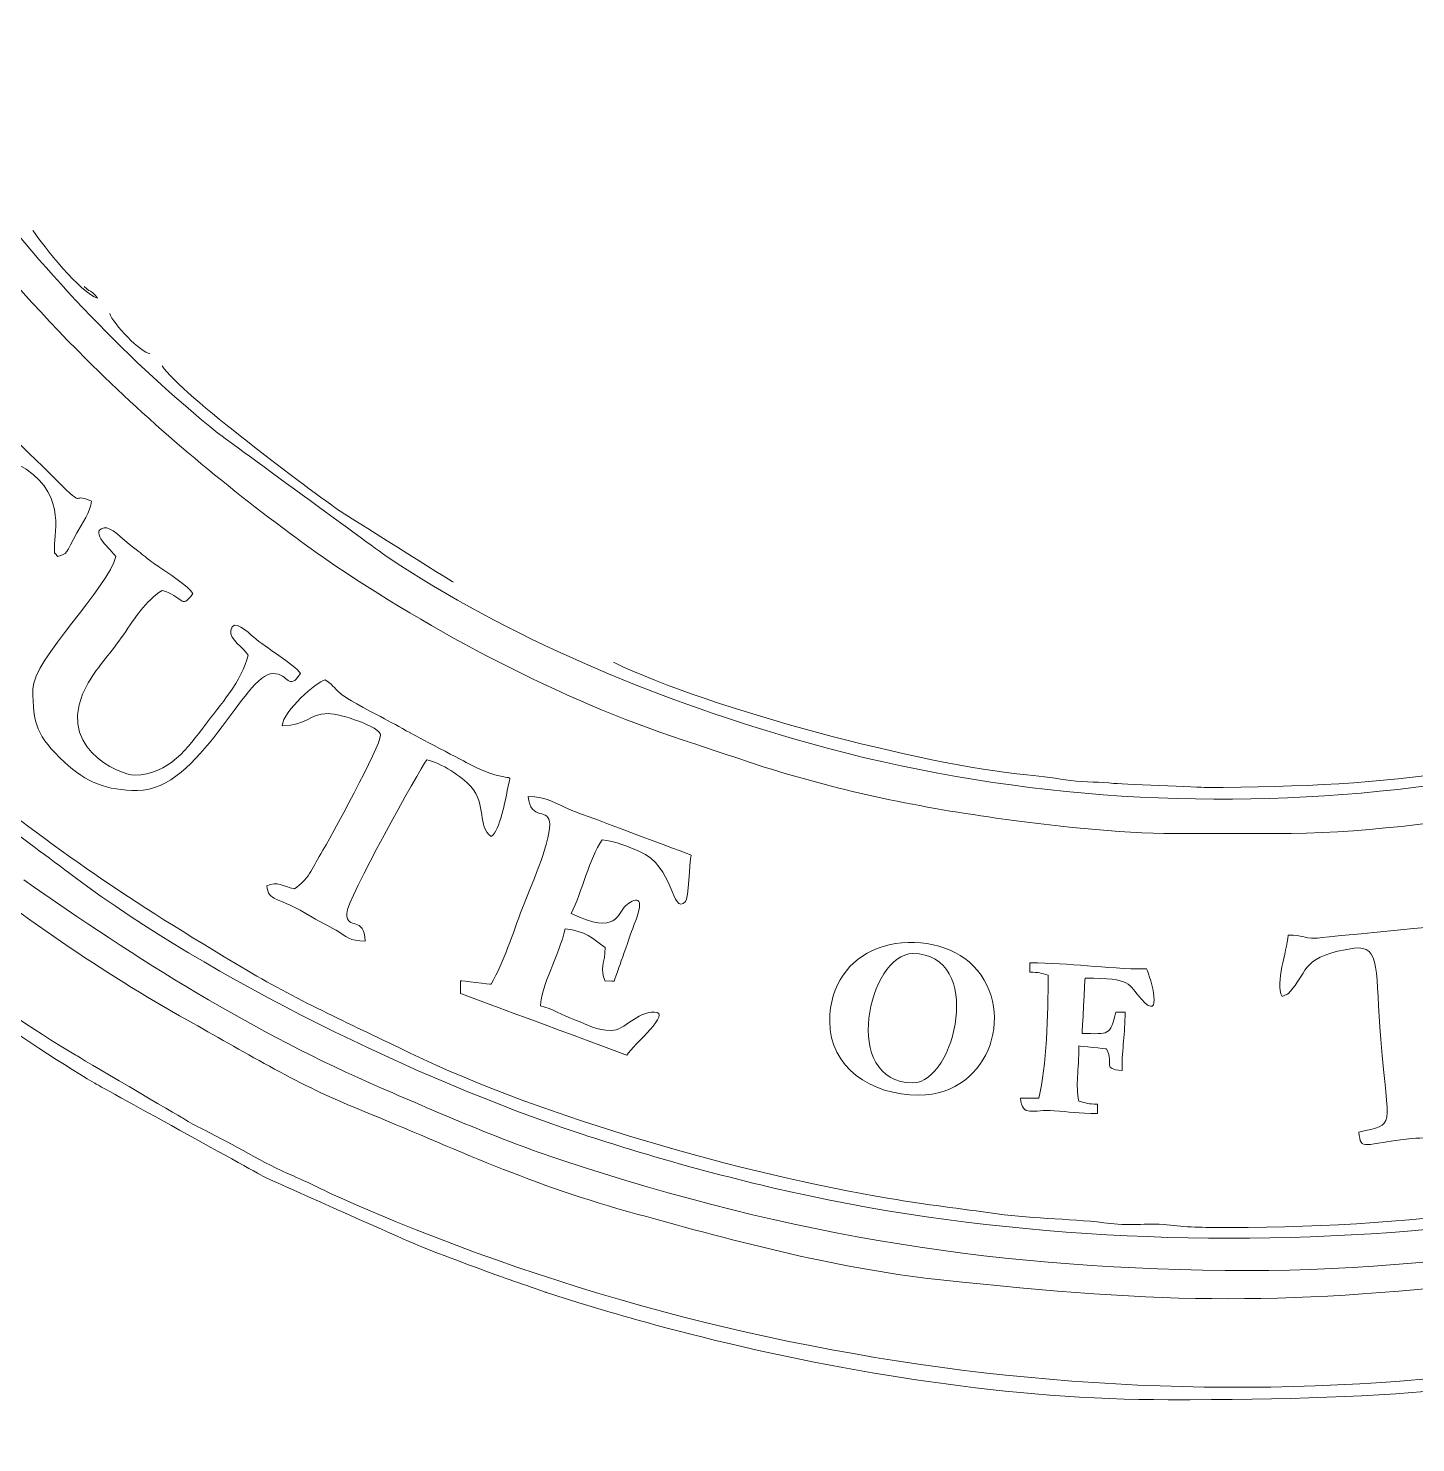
# Model space of a CAD drawing. Header units: inches. Extents: x -12.2 to 15.6, y -12.7 to 11.4.
# Drawn here: x -6.85 to 0.69, y -12.66 to -4.98 of the extents above; entities that cross this region are included whole.
import ezdxf

# ---------------------------------------------------------------- set-up
doc = ezdxf.new("R2010")
doc.units = ezdxf.units.IN
doc.header["$MEASUREMENT"] = 0
doc.layers.add('Layer 1', color=7, linetype='Continuous')

msp = doc.modelspace()

# ---------------------------------------------------------------- linework, layer by layer
at = {"layer": 'Layer 1', "color": 6, "lineweight": 9}
for points, knots in [([(-6.5359, -6.7716), (-6.5359, -6.7716), (-7.0696, -6.2379), (-7.5461, -5.6373), (-7.916, -4.9757)], [0.1627907, 0.1627907, 0.1627907, 0.1627907, 0.16279071, 0.18604651, 0.18604651, 0.18604651, 0.18604651]), ([(-7.1228, -5.8207), (-7.1228, -5.8207), (-6.7546, -6.3128), (-6.292, -6.7926), (-5.8189, -7.1746)], [0.19047619, 0.19047619, 0.19047619, 0.19047619, 0.1904762, 0.21428571, 0.21428571, 0.21428571, 0.21428571]), ([(-6.4732, -6.4415), (-6.4732, -6.4415), (-6.5616, -6.4179), (-6.7688, -6.1565), (-6.8242, -6.0737)], [0.8947368, 0.8947368, 0.8947368, 0.8947368, 0.8947369, 1, 1, 1, 1]), ([(-6.546, -6.3781), (-6.546, -6.3781), (-6.4997, -6.4207), (-6.5084, -6.3934), (-6.4732, -6.4415)], [0.84210526, 0.84210526, 0.84210526, 0.84210526, 0.84210527, 0.89473684, 0.89473684, 0.89473684, 0.89473684]), ([(-6.189, -6.7423), (-6.189, -6.7423), (-6.2332, -6.7423), (-6.3922, -6.578), (-6.4063, -6.525)], [0.2, 0.2, 0.2, 0.2, 0.2, 0.4, 0.4, 0.4, 0.4]), ([(-6.7365, -7.3901), (-6.7365, -7.3901), (-6.9137, -7.2128), (-7.197, -6.9707), (-7.309, -6.7591)], [0.78947368, 0.78947368, 0.78947368, 0.78947368, 0.78947369, 0.84210526, 0.84210526, 0.84210526, 0.84210526]), ([(-5.3891, -7.7478), (-5.3891, -7.7478), (-5.7968, -7.4466), (-6.1778, -7.1296), (-6.5359, -6.7716)], [0.13953488, 0.13953488, 0.13953488, 0.13953488, 0.13953489, 0.1627907, 0.1627907, 0.1627907, 0.1627907]), ([(-5.1458, -7.6047), (-5.1458, -7.6047), (-5.3174, -7.4859), (-6.0173, -6.9657), (-6.1221, -6.8092)], [0.6, 0.6, 0.6, 0.6, 0.60000001, 0.64, 0.64, 0.64, 0.64]), ([(-5.8189, -7.1746), (-5.8189, -7.1746), (-5.8189, -7.1746), (-4.902, -7.8457), (-4.902, -7.8457)], [0.21428571, 0.21428571, 0.21428571, 0.21428571, 0.21428572, 0.23809524, 0.23809524, 0.23809524, 0.23809524]), ([(-6.9078, -7.3441), (-6.9078, -7.3441), (-6.6407, -7.4854), (-6.7072, -7.7051), (-6.7072, -7.7954), (-6.7072, -7.7954), (-6.7072, -7.8593), (-6.7123, -7.8015), (-6.6905, -7.8455)], [0.5263158, 0.5263158, 0.5263158, 0.5263158, 0.5263158, 0.5789474, 0.5789474, 0.5789474, 0.5789474, 0.6315789, 0.6315789, 0.6315789, 0.6315789]), ([(-6.5066, -7.5447), (-6.5066, -7.5447), (-6.6314, -7.4848), (-6.5123, -7.6143), (-6.7365, -7.3901)], [0.73684211, 0.73684211, 0.73684211, 0.73684211, 0.73684212, 0.78947368, 0.78947368, 0.78947368, 0.78947368]), ([(-6.5849, -7.7172), (-6.5849, -7.7172), (-6.5575, -7.6674), (-6.5113, -7.6006), (-6.5066, -7.5447)], [0.68421053, 0.68421053, 0.68421053, 0.68421053, 0.68421054, 0.73684211, 0.73684211, 0.73684211, 0.73684211]), ([(-4.5398, -7.985), (-4.5398, -7.985), (-4.5398, -7.985), (-5.1458, -7.6047), (-5.1458, -7.6047)], [0.56, 0.56, 0.56, 0.56, 0.56000001, 0.6, 0.6, 0.6, 0.6]), ([(-6.2749, -7.7977), (-6.2749, -7.7977), (-6.3454, -7.7452), (-6.4004, -7.6814), (-6.4373, -7.6896)], [0.85, 0.85, 0.85, 0.85, 0.85000001, 0.9, 0.9, 0.9, 0.9]), ([(-6.6905, -7.8455), (-6.6905, -7.8455), (-6.6342, -7.8305), (-6.6465, -7.8293), (-6.5849, -7.7172)], [0.63157895, 0.63157895, 0.63157895, 0.63157895, 0.63157896, 0.68421053, 0.68421053, 0.68421053, 0.68421053]), ([(-6.4373, -7.6896), (-6.4373, -7.6896), (-6.523, -7.7087), (-6.396, -7.811), (-6.3729, -7.8455)], [0.9, 0.9, 0.9, 0.9, 0.9, 1, 1, 1, 1]), ([(-5.2331, -7.8592), (-5.2331, -7.8592), (-5.2871, -7.8222), (-5.3365, -7.7867), (-5.3891, -7.7478)], [0.11627907, 0.11627907, 0.11627907, 0.11627907, 0.11627908, 0.13953488, 0.13953488, 0.13953488, 0.13953488]), ([(-6.1915, -7.8647), (-6.1915, -7.8647), (-6.2241, -7.8392), (-6.2393, -7.8242), (-6.2749, -7.7977)], [0.8, 0.8, 0.8, 0.8, 0.80000001, 0.85, 0.85, 0.85, 0.85]), ([(-6.3729, -7.8455), (-6.4099, -8.0044), (-6.8242, -8.4093), (-6.8242, -8.5643), (-6.8242, -8.5643), (-6.8242, -8.7559), (-6.8043, -8.8206), (-6.6532, -8.9616)], [0, 0, 0, 0, 0.05, 0.05, 0.05, 0.05, 0.1, 0.1, 0.1, 0.1]), ([(-6.1125, -7.9195), (-6.1125, -7.9195), (-6.1448, -7.8962), (-6.1628, -7.8872), (-6.1915, -7.8647)], [0.75, 0.75, 0.75, 0.75, 0.75000001, 0.8, 0.8, 0.8, 0.8]), ([(-3.2908, -8.8422), (-3.2908, -8.8422), (-3.9688, -8.618), (-4.6436, -8.2619), (-5.2331, -7.8592)], [0.09302326, 0.09302326, 0.09302326, 0.09302326, 0.09302327, 0.11627907, 0.11627907, 0.11627907, 0.11627907]), ([(-4.902, -7.8457), (-4.902, -7.8457), (-4.238, -8.2867), (-3.4619, -8.6107), (-2.6972, -8.8337)], [0.23809524, 0.23809524, 0.23809524, 0.23809524, 0.23809525, 0.26190476, 0.26190476, 0.26190476, 0.26190476]), ([(-5.955, -8.0461), (-5.955, -8.0461), (-5.985, -8.0012), (-6.0599, -7.9575), (-6.1125, -7.9195)], [0.7, 0.7, 0.7, 0.7, 0.70000001, 0.75, 0.75, 0.75, 0.75]), ([(-6.3327, -8.2701), (-6.3327, -8.2701), (-6.2643, -8.1708), (-6.2163, -8.0924), (-6.1221, -8.0294)], [0.6, 0.6, 0.6, 0.6, 0.60000001, 0.65, 0.65, 0.65, 0.65]), ([(-6.1221, -8.0294), (-6.1221, -8.0294), (-6.0099, -8.0556), (-6.0205, -8.1405), (-5.955, -8.0461)], [0.65, 0.65, 0.65, 0.65, 0.65000001, 0.7, 0.7, 0.7, 0.7]), ([(-5.6244, -8.2838), (-5.6244, -8.2838), (-5.6551, -8.2577), (-5.7369, -8.1734), (-5.7492, -8.2471)], [0.3, 0.3, 0.3, 0.3, 0.30000001, 0.35, 0.35, 0.35, 0.35]), ([(-6.523, -8.5312), (-6.523, -8.5312), (-6.4696, -8.4405), (-6.3961, -8.3622), (-6.3327, -8.2701)], [0.55, 0.55, 0.55, 0.55, 0.55000001, 0.6, 0.6, 0.6, 0.6]), ([(-5.7492, -8.2471), (-5.7492, -8.2471), (-5.7569, -8.2935), (-5.6785, -8.3439), (-5.6541, -8.3804)], [0.35, 0.35, 0.35, 0.35, 0.35000001, 0.4, 0.4, 0.4, 0.4]), ([(-5.3699, -8.4807), (-5.3699, -8.4807), (-5.4077, -8.4291), (-5.56, -8.3387), (-5.6244, -8.2838)], [0.25, 0.25, 0.25, 0.25, 0.25000001, 0.3, 0.3, 0.3, 0.3]), ([(-2.6972, -8.8337), (-2.6972, -8.8337), (-0.6101, -9.4424), (1.6423, -9.1871), (3.5345, -8.2411)], [0.26190476, 0.26190476, 0.26190476, 0.26190476, 0.26190477, 0.28571429, 0.28571429, 0.28571429, 0.28571429]), ([(-5.6541, -8.3804), (-5.6541, -8.3804), (-5.6865, -8.5198), (-5.811, -8.6565), (-5.8905, -8.7625)], [0.4, 0.4, 0.4, 0.4, 0.40000001, 0.45, 0.45, 0.45, 0.45]), ([(-1.4233, -9.0308), (-1.4233, -9.0308), (-1.9912, -8.9785), (-3.1426, -8.6737), (-3.6704, -8.4195)], [0.32, 0.32, 0.32, 0.32, 0.32000001, 0.36, 0.36, 0.36, 0.36]), ([(-6.2559, -9.1159), (-6.2559, -9.1159), (-5.9159, -9.1159), (-5.6752, -8.4807), (-5.5203, -8.4807)], [0.15, 0.15, 0.15, 0.15, 0.15000001, 0.2, 0.2, 0.2, 0.2]), ([(-5.5203, -8.4807), (-5.5203, -8.4807), (-5.4295, -8.4807), (-5.4391, -8.5802), (-5.3699, -8.4807)], [0.2, 0.2, 0.2, 0.2, 0.20000001, 0.25, 0.25, 0.25, 0.25]), ([(-5.2362, -8.5141), (-5.2362, -8.5141), (-5.283, -8.5266), (-5.4634, -8.6828), (-5.4702, -8.7649)], [0.8947368, 0.8947368, 0.8947368, 0.8947368, 0.8947369, 1, 1, 1, 1]), ([(-4.9355, -8.7149), (-4.9355, -8.7149), (-5.2336, -8.5606), (-5.1279, -8.5935), (-5.2362, -8.5141)], [0.84210526, 0.84210526, 0.84210526, 0.84210526, 0.84210527, 0.89473684, 0.89473684, 0.89473684, 0.89473684]), ([(-5.8905, -8.7625), (-5.8905, -8.7625), (-5.9776, -8.8786), (-6.0842, -9.0323), (-6.2726, -9.0323), (-6.2726, -9.0323), (-6.3526, -9.0323), (-6.7243, -8.8735), (-6.523, -8.5312)], [0.45, 0.45, 0.45, 0.45, 0.45, 0.5, 0.5, 0.5, 0.5, 0.55, 0.55, 0.55, 0.55]), ([(-5.4702, -8.7649), (-5.3354, -8.7649), (-5.3274, -8.698), (-5.2194, -8.698), (-5.2194, -8.698), (-5.1531, -8.698), (-4.9353, -8.7712), (-4.9353, -8.815)], [0, 0, 0, 0, 0.0526316, 0.0526316, 0.0526316, 0.0526316, 0.1052632, 0.1052632, 0.1052632, 0.1052632]), ([(-4.7734, -8.8037), (-4.7734, -8.8037), (-4.8342, -8.7697), (-4.8753, -8.7461), (-4.9355, -8.7149)], [0.78947368, 0.78947368, 0.78947368, 0.78947368, 0.78947369, 0.84210526, 0.84210526, 0.84210526, 0.84210526]), ([(2.179, -8.7244), (2.179, -8.7244), (1.2221, -8.9976), (0.6086, -9.0992), (-0.4552, -9.0992)], [0.16, 0.16, 0.16, 0.16, 0.16000001, 0.2, 0.2, 0.2, 0.2]), ([(-4.9353, -8.815), (-4.9353, -8.815), (-4.9353, -8.8758), (-5.2096, -9.3755), (-5.2599, -9.4599)], [0.10526316, 0.10526316, 0.10526316, 0.10526316, 0.10526317, 0.15789474, 0.15789474, 0.15789474, 0.15789474]), ([(-4.4559, -8.9709), (-4.4559, -8.9709), (-4.4559, -8.9709), (-4.7734, -8.8037), (-4.7734, -8.8037)], [0.73684211, 0.73684211, 0.73684211, 0.73684211, 0.73684212, 0.78947368, 0.78947368, 0.78947368, 0.78947368]), ([(2.6562, -8.8339), (2.6562, -8.8339), (1.8357, -9.1288), (0.8091, -9.3499), (-0.0707, -9.3499)], [0.95348837, 0.95348837, 0.95348837, 0.95348837, 0.95348838, 1, 1, 1, 1]), ([(-7.4712, -8.9103), (-7.4712, -8.9103), (-7.1874, -9.1504), (-6.8927, -9.3655), (-6.5949, -9.5886)], [0.20754717, 0.20754717, 0.20754717, 0.20754717, 0.20754718, 0.22641509, 0.22641509, 0.22641509, 0.22641509]), ([(-2.8896, -8.9759), (-2.8896, -8.9759), (-2.8896, -8.9759), (-3.2908, -8.8422), (-3.2908, -8.8422)], [0.06976744, 0.06976744, 0.06976744, 0.06976744, 0.06976745, 0.09302326, 0.09302326, 0.09302326, 0.09302326]), ([(-5.6612, -10.0925), (-5.6612, -10.0925), (-6.3388, -9.6906), (-6.6548, -9.4696), (-7.266, -8.9893)], [0.52727273, 0.52727273, 0.52727273, 0.52727273, 0.52727274, 0.54545455, 0.54545455, 0.54545455, 0.54545455]), ([(-6.6532, -8.9616), (-6.6532, -8.9616), (-6.5337, -9.0731), (-6.4234, -9.1159), (-6.2559, -9.1159)], [0.1, 0.1, 0.1, 0.1, 0.10000001, 0.15, 0.15, 0.15, 0.15]), ([(-5.1191, -9.7845), (-5.1191, -9.7845), (-5.1191, -9.7078), (-4.7233, -9.0067), (-4.6845, -8.9487)], [0.47368421, 0.47368421, 0.47368421, 0.47368421, 0.47368422, 0.52631579, 0.52631579, 0.52631579, 0.52631579]), ([(-4.6845, -8.9487), (-4.6845, -8.9487), (-4.6043, -8.9674), (-4.4952, -9.0382), (-4.4455, -9.0942)], [0.52631579, 0.52631579, 0.52631579, 0.52631579, 0.5263158, 0.57894737, 0.57894737, 0.57894737, 0.57894737]), ([(-4.2439, -9.101), (-4.2439, -9.101), (-4.2239, -8.9975), (-4.2049, -9.0983), (-4.4559, -8.9709)], [0.68421053, 0.68421053, 0.68421053, 0.68421053, 0.68421054, 0.73684211, 0.73684211, 0.73684211, 0.73684211]), ([(-1.5911, -9.2655), (-1.5911, -9.2655), (-2.0357, -9.2038), (-2.4705, -9.1116), (-2.8896, -8.9759)], [0.04651163, 0.04651163, 0.04651163, 0.04651163, 0.04651164, 0.06976744, 0.06976744, 0.06976744, 0.06976744]), ([(-1.1864, -9.0614), (-1.1864, -9.0614), (-1.2585, -9.0522), (-1.3329, -9.0391), (-1.4233, -9.0308)], [0.28, 0.28, 0.28, 0.28, 0.28000001, 0.32, 0.32, 0.32, 0.32]), ([(-0.9521, -9.0779), (-0.9521, -9.0779), (-1.0168, -9.0691), (-1.1072, -9.0715), (-1.1864, -9.0614)], [0.24, 0.24, 0.24, 0.24, 0.24000001, 0.28, 0.28, 0.28, 0.28]), ([(-4.4455, -9.0942), (-4.4455, -9.0942), (-4.3565, -9.1947), (-4.4116, -9.3094), (-4.3335, -9.3666)], [0.57894737, 0.57894737, 0.57894737, 0.57894737, 0.57894738, 0.63157895, 0.63157895, 0.63157895, 0.63157895]), ([(-4.3335, -9.3666), (-4.3335, -9.3666), (-4.2868, -9.3324), (-4.257, -9.1693), (-4.2439, -9.101)], [0.63157895, 0.63157895, 0.63157895, 0.63157895, 0.63157896, 0.68421053, 0.68421053, 0.68421053, 0.68421053]), ([(-0.4552, -9.0992), (-0.4552, -9.0992), (-0.4552, -9.0992), (-0.9521, -9.0779), (-0.9521, -9.0779)], [0.2, 0.2, 0.2, 0.2, 0.20000001, 0.24, 0.24, 0.24, 0.24]), ([(-3.9037, -9.2211), (-3.9037, -9.2211), (-3.9809, -9.1885), (-4.0314, -9.1493), (-4.1329, -9.1493)], [0.875, 0.875, 0.875, 0.875, 0.87500001, 0.91666667, 0.91666667, 0.91666667, 0.91666667]), ([(-4.1329, -9.1493), (-4.1329, -9.1493), (-4.1216, -9.2852), (-4.0158, -9.2056), (-4.0158, -9.2998)], [0.91666667, 0.91666667, 0.91666667, 0.91666667, 0.91666668, 1, 1, 1, 1]), ([(-3.2469, -9.4669), (-3.2469, -9.4669), (-3.2469, -9.4669), (-3.9037, -9.2211), (-3.9037, -9.2211)], [0.83333333, 0.83333333, 0.83333333, 0.83333333, 0.83333334, 0.875, 0.875, 0.875, 0.875]), ([(-0.6224, -9.3499), (-0.6224, -9.3499), (-0.9213, -9.3499), (-1.3063, -9.305), (-1.5911, -9.2655)], [0.02325581, 0.02325581, 0.02325581, 0.02325581, 0.02325582, 0.04651163, 0.04651163, 0.04651163, 0.04651163]), ([(-3.8988, -9.7845), (-3.8988, -9.7845), (-3.8412, -9.6645), (-3.8001, -9.4856), (-3.7317, -9.3833)], [0.66666667, 0.66666667, 0.66666667, 0.66666667, 0.66666668, 0.70833333, 0.70833333, 0.70833333, 0.70833333]), ([(-3.7317, -9.3833), (-3.7317, -9.3833), (-3.6622, -9.3891), (-3.5805, -9.4264), (-3.528, -9.4471)], [0.70833333, 0.70833333, 0.70833333, 0.70833333, 0.70833334, 0.75, 0.75, 0.75, 0.75]), ([(-3.528, -9.4471), (-3.528, -9.4471), (-3.3399, -9.5212), (-3.3562, -9.7975), (-3.2777, -9.7187)], [0.75, 0.75, 0.75, 0.75, 0.75000001, 0.79166667, 0.79166667, 0.79166667, 0.79166667]), ([(-7.3188, -9.46), (-7.3188, -9.46), (-6.8964, -9.792), (-6.4535, -10.1016), (-5.9833, -10.3644)], [0.14035088, 0.14035088, 0.14035088, 0.14035088, 0.14035089, 0.15789474, 0.15789474, 0.15789474, 0.15789474]), ([(-5.2599, -9.4599), (-5.2599, -9.4599), (-5.3099, -9.5436), (-5.3262, -9.5991), (-5.4033, -9.6508)], [0.15789474, 0.15789474, 0.15789474, 0.15789474, 0.15789475, 0.21052632, 0.21052632, 0.21052632, 0.21052632]), ([(-3.2777, -9.7187), (-3.2777, -9.7187), (-3.2636, -9.7045), (-3.2571, -9.511), (-3.2469, -9.4669)], [0.79166667, 0.79166667, 0.79166667, 0.79166667, 0.79166668, 0.83333333, 0.83333333, 0.83333333, 0.83333333]), ([(-6.591, -10.5542), (-6.591, -10.5542), (-7.0804, -10.2612), (-7.5321, -9.9058), (-7.966, -9.5388)], [0.83606557, 0.83606557, 0.83606557, 0.83606557, 0.83606558, 0.85245902, 0.85245902, 0.85245902, 0.85245902]), ([(-4.9305, -10.7325), (-4.9305, -10.7325), (-5.6216, -10.435), (-6.2608, -10.0313), (-6.8743, -9.6005)], [0.03508772, 0.03508772, 0.03508772, 0.03508772, 0.03508773, 0.05263158, 0.05263158, 0.05263158, 0.05263158]), ([(-6.5949, -9.5886), (-6.5949, -9.5886), (-5.8598, -10.1392), (-4.7209, -10.6911), (-3.8676, -10.9735)], [0.22641509, 0.22641509, 0.22641509, 0.22641509, 0.2264151, 0.24528302, 0.24528302, 0.24528302, 0.24528302]), ([(-6.4909, -10.7048), (-6.4909, -10.7048), (-6.8828, -10.4717), (-7.6382, -9.9506), (-7.9484, -9.655)], [0.59210526, 0.59210526, 0.59210526, 0.59210526, 0.59210527, 0.60526316, 0.60526316, 0.60526316, 0.60526316]), ([(-5.4033, -9.6508), (-5.4033, -9.6508), (-5.4681, -9.6357), (-5.4939, -9.6053), (-5.5538, -9.6341)], [0.21052632, 0.21052632, 0.21052632, 0.21052632, 0.21052633, 0.26315789, 0.26315789, 0.26315789, 0.26315789]), ([(-5.5538, -9.6341), (-5.5538, -9.6341), (-5.5442, -9.7218), (-5.5025, -9.6851), (-5.3063, -9.8044)], [0.26315789, 0.26315789, 0.26315789, 0.26315789, 0.2631579, 0.31578947, 0.31578947, 0.31578947, 0.31578947]), ([(-3.5569, -9.8416), (-3.5569, -9.8416), (-3.4868, -9.676), (-3.5584, -9.7007), (-3.6038, -9.7422)], [0.58333333, 0.58333333, 0.58333333, 0.58333333, 0.58333334, 0.625, 0.625, 0.625, 0.625]), ([(-4.1638, -9.7536), (-4.1638, -9.7536), (-4.2189, -9.9017), (-4.2644, -10.0385), (-4.3335, -10.1689)], [0.04166667, 0.04166667, 0.04166667, 0.04166667, 0.04166668, 0.08333333, 0.08333333, 0.08333333, 0.08333333]), ([(-3.6038, -9.7422), (-3.6038, -9.7422), (-3.647, -9.7816), (-3.6479, -9.9049), (-3.8988, -9.7845)], [0.625, 0.625, 0.625, 0.625, 0.62500001, 0.66666667, 0.66666667, 0.66666667, 0.66666667]), ([(-5.3063, -9.8044), (-5.3063, -9.8044), (-5.2598, -9.8327), (-5.2245, -9.846), (-5.1764, -9.8752)], [0.31578947, 0.31578947, 0.31578947, 0.31578947, 0.31578948, 0.36842105, 0.36842105, 0.36842105, 0.36842105]), ([(-5.0188, -9.9349), (-5.0188, -9.9349), (-5.022, -9.7926), (-5.1191, -9.8801), (-5.1191, -9.7845)], [0.42105263, 0.42105263, 0.42105263, 0.42105263, 0.42105264, 0.47368421, 0.47368421, 0.47368421, 0.47368421]), ([(-5.1764, -9.8752), (-5.1764, -9.8752), (-5.117, -9.9113), (-5.1056, -9.933), (-5.0188, -9.9349)], [0.36842105, 0.36842105, 0.36842105, 0.36842105, 0.36842106, 0.42105263, 0.42105263, 0.42105263, 0.42105263]), ([(-4.066, -10.286), (-4.066, -10.286), (-4.0635, -10.1752), (-3.9658, -10.0122), (-3.9323, -9.8681)], [0.375, 0.375, 0.375, 0.375, 0.37500001, 0.41666667, 0.41666667, 0.41666667, 0.41666667]), ([(-3.9323, -9.8681), (-3.9323, -9.8681), (-3.8203, -9.8774), (-3.7839, -9.9222), (-3.7149, -9.9684)], [0.41666667, 0.41666667, 0.41666667, 0.41666667, 0.41666668, 0.45833333, 0.45833333, 0.45833333, 0.45833333]), ([(-3.6485, -10.1017), (-3.6485, -10.1017), (-3.6485, -10.1017), (-3.5569, -9.8416), (-3.5569, -9.8416)], [0.54166667, 0.54166667, 0.54166667, 0.54166667, 0.54166668, 0.58333333, 0.58333333, 0.58333333, 0.58333333]), ([(-1.7378, -10.0474), (-1.7378, -10.0474), (-1.8528, -9.9471), (-2.0656, -9.9071), (-2.2377, -9.9745)], [0.4, 0.4, 0.4, 0.4, 0.4, 0.6, 0.6, 0.6, 0.6]), ([(-0.0039, -9.9015), (-0.0039, -9.9015), (-0.0118, -9.9972), (-0.0754, -10.1564), (-0.0373, -10.2358)], [0.05882353, 0.05882353, 0.05882353, 0.05882353, 0.05882354, 0.11764706, 0.11764706, 0.11764706, 0.11764706]), ([(0.923, -9.8421), (0.923, -9.8421), (0.923, -9.8421), (0.1466, -9.9182), (0.1466, -9.9182)], [0.8823529, 0.8823529, 0.8823529, 0.8823529, 0.882353, 1, 1, 1, 1]), ([(-3.7149, -9.9684), (-3.7149, -9.9684), (-3.7149, -10.0505), (-3.7462, -10.0871), (-3.7149, -10.1522)], [0.45833333, 0.45833333, 0.45833333, 0.45833333, 0.45833334, 0.5, 0.5, 0.5, 0.5]), ([(-2.2377, -9.9745), (-2.2377, -9.9745), (-2.3874, -10.0331), (-2.4946, -10.1693), (-2.4946, -10.3695)], [0.6, 0.6, 0.6, 0.6, 0.6, 1, 1, 1, 1]), ([(0.0196, -10.1924), (0.0196, -10.1924), (0.0999, -10.0984), (0.0763, -10.0106), (0.3553, -9.9731)], [0.17647059, 0.17647059, 0.17647059, 0.17647059, 0.1764706, 0.23529412, 0.23529412, 0.23529412, 0.23529412]), ([(0.3553, -9.9731), (0.3553, -9.9731), (0.502, -9.9533), (0.4686, -10.1036), (0.4991, -10.4684)], [0.23529412, 0.23529412, 0.23529412, 0.23529412, 0.23529413, 0.29411765, 0.29411765, 0.29411765, 0.29411765]), ([(-2.0433, -10.0018), (-2.0433, -10.0018), (-1.6519, -10.0018), (-1.8101, -10.7038), (-2.0433, -10.7038)], [0.3333333, 0.3333333, 0.3333333, 0.3333333, 0.3333333, 1, 1, 1, 1]), ([(-2.0099, -10.7707), (-2.0099, -10.7707), (-1.6139, -10.7707), (-1.4673, -10.2835), (-1.7378, -10.0474)], [0.2, 0.2, 0.2, 0.2, 0.2, 0.4, 0.4, 0.4, 0.4]), ([(-0.7728, -10.0854), (-0.7728, -10.0854), (-1.0075, -10.0854), (-1.1823, -10.0519), (-1.4081, -10.0519)], [0.84210526, 0.84210526, 0.84210526, 0.84210526, 0.84210527, 0.89473684, 0.89473684, 0.89473684, 0.89473684]), ([(-1.4081, -10.0519), (-1.4081, -10.0519), (-1.4081, -10.0519), (-1.4081, -10.1021), (-1.4081, -10.1021)], [0.8947368, 0.8947368, 0.8947368, 0.8947368, 0.8947369, 1, 1, 1, 1]), ([(-4.7739, -10.5424), (-4.7739, -10.5424), (-5.0831, -10.3928), (-5.3728, -10.2635), (-5.6612, -10.0925)], [0.50909091, 0.50909091, 0.50909091, 0.50909091, 0.50909092, 0.52727273, 0.52727273, 0.52727273, 0.52727273]), ([(-3.7149, -10.1522), (-3.7149, -10.1522), (-3.6422, -10.1443), (-3.6813, -10.1749), (-3.6485, -10.1017)], [0.5, 0.5, 0.5, 0.5, 0.50000001, 0.54166667, 0.54166667, 0.54166667, 0.54166667]), ([(-1.3078, -10.1188), (-1.3078, -10.1188), (-1.3078, -10.3348), (-1.3173, -10.613), (-1.3579, -10.7874)], [0.05263158, 0.05263158, 0.05263158, 0.05263158, 0.05263159, 0.10526316, 0.10526316, 0.10526316, 0.10526316]), ([(-1.1239, -10.4364), (-1.1239, -10.4364), (-1.1239, -10.4364), (-1.1072, -10.1355), (-1.1072, -10.1355)], [0.68421053, 0.68421053, 0.68421053, 0.68421053, 0.68421054, 0.73684211, 0.73684211, 0.73684211, 0.73684211]), ([(-1.1072, -10.1355), (-1.1072, -10.1355), (-0.8464, -10.1355), (-0.878, -10.1651), (-0.8009, -10.2501)], [0.73684211, 0.73684211, 0.73684211, 0.73684211, 0.73684212, 0.78947368, 0.78947368, 0.78947368, 0.78947368]), ([(-0.8009, -10.2501), (-0.8009, -10.2501), (-0.6804, -10.3828), (-0.75, -10.1329), (-0.7728, -10.0854)], [0.78947368, 0.78947368, 0.78947368, 0.78947368, 0.78947369, 0.84210526, 0.84210526, 0.84210526, 0.84210526]), ([(-4.5002, -10.1492), (-4.5002, -10.1492), (-4.5002, -10.1492), (-4.5006, -10.2191), (-4.5006, -10.2191)], [0.125, 0.125, 0.125, 0.125, 0.12500001, 0.16666667, 0.16666667, 0.16666667, 0.16666667]), ([(-4.3335, -10.1689), (-4.3335, -10.1689), (-4.3335, -10.1689), (-4.5002, -10.1492), (-4.5002, -10.1492)], [0.08333333, 0.08333333, 0.08333333, 0.08333333, 0.08333334, 0.125, 0.125, 0.125, 0.125]), ([(-0.0373, -10.2358), (-0.0373, -10.2358), (0.0126, -10.2094), (-0.0133, -10.231), (0.0196, -10.1924)], [0.11764706, 0.11764706, 0.11764706, 0.11764706, 0.11764707, 0.17647059, 0.17647059, 0.17647059, 0.17647059]), ([(-4.5006, -10.2191), (-4.5006, -10.2191), (-4.5006, -10.2191), (-3.5979, -10.5534), (-3.5979, -10.5534)], [0.16666667, 0.16666667, 0.16666667, 0.16666667, 0.16666668, 0.20833333, 0.20833333, 0.20833333, 0.20833333]), ([(-3.8759, -10.3634), (-3.8759, -10.3634), (-3.9518, -10.3365), (-4.0015, -10.301), (-4.066, -10.286)], [0.33333333, 0.33333333, 0.33333333, 0.33333333, 0.33333334, 0.375, 0.375, 0.375, 0.375]), ([(-5.9833, -10.3644), (-5.9833, -10.3644), (-5.6912, -10.5276), (-5.3917, -10.7104), (-5.0834, -10.8352)], [0.15789474, 0.15789474, 0.15789474, 0.15789474, 0.15789475, 0.1754386, 0.1754386, 0.1754386, 0.1754386]), ([(-3.6815, -10.4197), (-3.6815, -10.4197), (-3.7636, -10.4197), (-3.8057, -10.3882), (-3.8759, -10.3634)], [0.29166667, 0.29166667, 0.29166667, 0.29166667, 0.29166668, 0.33333333, 0.33333333, 0.33333333, 0.33333333]), ([(-3.4475, -10.3194), (-3.4475, -10.3194), (-3.5455, -10.3194), (-3.6078, -10.4197), (-3.6815, -10.4197)], [0.25, 0.25, 0.25, 0.25, 0.25000001, 0.29166667, 0.29166667, 0.29166667, 0.29166667]), ([(-3.5979, -10.5534), (-3.5979, -10.5534), (-3.5588, -10.495), (-3.3485, -10.3194), (-3.4475, -10.3194)], [0.20833333, 0.20833333, 0.20833333, 0.20833333, 0.20833334, 0.25, 0.25, 0.25, 0.25]), ([(-0.94, -10.3194), (-0.94, -10.3194), (-0.9709, -10.4522), (-0.9776, -10.4364), (-1.1239, -10.4364)], [0.63157895, 0.63157895, 0.63157895, 0.63157895, 0.63157896, 0.68421053, 0.68421053, 0.68421053, 0.68421053]), ([(-0.8898, -10.3194), (-0.8898, -10.3194), (-0.8898, -10.3194), (-0.94, -10.3194), (-0.94, -10.3194)], [0.57894737, 0.57894737, 0.57894737, 0.57894737, 0.57894738, 0.63157895, 0.63157895, 0.63157895, 0.63157895]), ([(-0.9066, -10.637), (-0.9066, -10.637), (-0.9066, -10.5058), (-0.8898, -10.4469), (-0.8898, -10.3194)], [0.52631579, 0.52631579, 0.52631579, 0.52631579, 0.5263158, 0.57894737, 0.57894737, 0.57894737, 0.57894737]), ([(-1.1406, -10.8041), (-1.1406, -10.8041), (-1.1615, -10.7142), (-1.1406, -10.6387), (-1.1406, -10.5033)], [0.36842105, 0.36842105, 0.36842105, 0.36842105, 0.36842106, 0.42105263, 0.42105263, 0.42105263, 0.42105263]), ([(-1.1406, -10.5033), (-1.1406, -10.5033), (-1.1406, -10.5033), (-0.9901, -10.52), (-0.9901, -10.52)], [0.42105263, 0.42105263, 0.42105263, 0.42105263, 0.42105264, 0.47368421, 0.47368421, 0.47368421, 0.47368421]), ([(-0.9901, -10.52), (-0.9901, -10.52), (-0.9484, -10.6069), (-1.0163, -10.6278), (-0.9066, -10.637)], [0.47368421, 0.47368421, 0.47368421, 0.47368421, 0.47368422, 0.52631579, 0.52631579, 0.52631579, 0.52631579]), ([(0.4991, -10.4684), (0.4991, -10.4684), (0.541, -10.9697), (0.5827, -10.9242), (0.3806, -10.9713)], [0.29411765, 0.29411765, 0.29411765, 0.29411765, 0.29411766, 0.35294118, 0.35294118, 0.35294118, 0.35294118]), ([(-6.0122, -10.8948), (-6.0122, -10.8948), (-6.0122, -10.8948), (-6.591, -10.5542), (-6.591, -10.5542)], [0.81967213, 0.81967213, 0.81967213, 0.81967213, 0.81967214, 0.83606557, 0.83606557, 0.83606557, 0.83606557]), ([(-2.1701, -11.3321), (-2.1701, -11.3321), (-2.9615, -11.1998), (-4.0458, -10.8949), (-4.7739, -10.5424)], [0.49090909, 0.49090909, 0.49090909, 0.49090909, 0.4909091, 0.50909091, 0.50909091, 0.50909091, 0.50909091]), ([(-5.5649, -11.2164), (-5.5649, -11.2164), (-5.5649, -11.2164), (-6.4909, -10.7048), (-6.4909, -10.7048)], [0.57894737, 0.57894737, 0.57894737, 0.57894737, 0.57894738, 0.59210526, 0.59210526, 0.59210526, 0.59210526]), ([(-3.9511, -11.1239), (-3.9511, -11.1239), (-4.2941, -11.01), (-4.6023, -10.8737), (-4.9305, -10.7325)], [0.01754386, 0.01754386, 0.01754386, 0.01754386, 0.01754387, 0.03508772, 0.03508772, 0.03508772, 0.03508772]), ([(-1.3579, -10.7874), (-1.3579, -10.7874), (-1.3579, -10.7874), (-1.4582, -10.7874), (-1.4582, -10.7874)], [0.10526316, 0.10526316, 0.10526316, 0.10526316, 0.10526317, 0.15789474, 0.15789474, 0.15789474, 0.15789474]), ([(-1.4582, -10.7874), (-1.4582, -10.7874), (-1.4493, -10.8941), (-1.3906, -10.847), (-1.2753, -10.8553)], [0.15789474, 0.15789474, 0.15789474, 0.15789474, 0.15789475, 0.21052632, 0.21052632, 0.21052632, 0.21052632]), ([(-1.0403, -10.8208), (-1.0403, -10.8208), (-1.0912, -10.8197), (-1.1012, -10.8133), (-1.1406, -10.8041)], [0.31578947, 0.31578947, 0.31578947, 0.31578947, 0.31578948, 0.36842105, 0.36842105, 0.36842105, 0.36842105]), ([(-1.0403, -10.871), (-1.0403, -10.871), (-1.0403, -10.871), (-1.0403, -10.8208), (-1.0403, -10.8208)], [0.26315789, 0.26315789, 0.26315789, 0.26315789, 0.2631579, 0.31578947, 0.31578947, 0.31578947, 0.31578947]), ([(-5.8935, -10.96), (-5.8935, -10.96), (-5.9455, -10.9343), (-5.9645, -10.9232), (-6.0122, -10.8948)], [0.80327869, 0.80327869, 0.80327869, 0.80327869, 0.8032787, 0.81967213, 0.81967213, 0.81967213, 0.81967213]), ([(-5.0834, -10.8352), (-5.0834, -10.8352), (-4.5766, -11.0404), (-4.1493, -11.2489), (-3.5944, -11.4023)], [0.1754386, 0.1754386, 0.1754386, 0.1754386, 0.17543861, 0.19298246, 0.19298246, 0.19298246, 0.19298246]), ([(-1.2753, -10.8553), (-1.2753, -10.8553), (-1.1975, -10.8609), (-1.1435, -10.871), (-1.0403, -10.871)], [0.21052632, 0.21052632, 0.21052632, 0.21052632, 0.21052633, 0.26315789, 0.26315789, 0.26315789, 0.26315789]), ([(-5.4082, -11.2101), (-5.4082, -11.2101), (-5.5802, -11.1367), (-5.727, -11.0424), (-5.8935, -10.96)], [0.78688525, 0.78688525, 0.78688525, 0.78688525, 0.78688526, 0.80327869, 0.80327869, 0.80327869, 0.80327869]), ([(-3.8676, -10.9735), (-3.8676, -10.9735), (-3.5223, -11.0878), (-3.1798, -11.1863), (-2.7989, -11.2755)], [0.24528302, 0.24528302, 0.24528302, 0.24528302, 0.24528303, 0.26415094, 0.26415094, 0.26415094, 0.26415094]), ([(0.3806, -10.9713), (0.3806, -10.9713), (0.3896, -11.0791), (0.4033, -11.0345), (0.6673, -11.0072)], [0.35294118, 0.35294118, 0.35294118, 0.35294118, 0.35294119, 0.41176471, 0.41176471, 0.41176471, 0.41176471]), ([(0.6673, -11.0072), (0.6673, -11.0072), (0.7284, -11.0009), (0.779, -11.0034), (0.8396, -10.9956)], [0.41176471, 0.41176471, 0.41176471, 0.41176471, 0.41176472, 0.47058824, 0.47058824, 0.47058824, 0.47058824]), ([(2.6394, -11.0736), (2.6394, -11.0736), (1.7068, -11.3479), (0.7518, -11.4894), (-0.3215, -11.4894)], [0.4, 0.4, 0.4, 0.4, 0.40000001, 0.41818182, 0.41818182, 0.41818182, 0.41818182]), ([(3.3251, -11.1074), (3.3251, -11.1074), (2.2892, -11.4957), (0.9707, -11.7235), (-0.2212, -11.7235)], [0.96491228, 0.96491228, 0.96491228, 0.96491228, 0.96491229, 1, 1, 1, 1]), ([(-4.8135, -11.5516), (-4.8135, -11.5516), (-4.8135, -11.5516), (-5.5649, -11.2164), (-5.5649, -11.2164)], [0.56578947, 0.56578947, 0.56578947, 0.56578947, 0.56578948, 0.57894737, 0.57894737, 0.57894737, 0.57894737]), ([(-5.1691, -11.3221), (-5.1691, -11.3221), (-5.2515, -11.2854), (-5.315, -11.2499), (-5.4082, -11.2101)], [0.7704918, 0.7704918, 0.7704918, 0.7704918, 0.77049181, 0.78688525, 0.78688525, 0.78688525, 0.78688525]), ([(-2.7989, -11.2755), (-2.7989, -11.2755), (-1.7273, -11.5264), (-0.4949, -11.6056), (0.6663, -11.5076)], [0.26415094, 0.26415094, 0.26415094, 0.26415094, 0.26415095, 0.28301887, 0.28301887, 0.28301887, 0.28301887]), ([(2.3065, -12.0613), (2.3065, -12.0613), (-0.2296, -12.6589), (-2.9186, -12.3244), (-5.1691, -11.3221)], [0.75409836, 0.75409836, 0.75409836, 0.75409836, 0.75409837, 0.7704918, 0.7704918, 0.7704918, 0.7704918]), ([(-1.585, -11.4156), (-1.585, -11.4156), (-1.7927, -11.3872), (-1.9668, -11.366), (-2.1701, -11.3321)], [0.47272727, 0.47272727, 0.47272727, 0.47272727, 0.47272728, 0.49090909, 0.49090909, 0.49090909, 0.49090909]), ([(-3.5944, -11.4023), (-3.5944, -11.4023), (-3.0427, -11.5548), (-2.4835, -11.709), (-1.9082, -11.7723)], [0.19298246, 0.19298246, 0.19298246, 0.19298246, 0.19298247, 0.21052632, 0.21052632, 0.21052632, 0.21052632]), ([(-0.9689, -11.4682), (-0.9689, -11.4682), (-1.1582, -11.4422), (-1.3814, -11.4435), (-1.585, -11.4156)], [0.45454545, 0.45454545, 0.45454545, 0.45454545, 0.45454546, 0.47272727, 0.47272727, 0.47272727, 0.47272727]), ([(0.6663, -11.5076), (0.6663, -11.5076), (0.9732, -11.4817), (1.2927, -11.4461), (1.5691, -11.3907)], [0.28301887, 0.28301887, 0.28301887, 0.28301887, 0.28301888, 0.30188679, 0.30188679, 0.30188679, 0.30188679]), ([(-0.6437, -11.4773), (-0.6437, -11.4773), (-0.75, -11.4627), (-0.8625, -11.4827), (-0.9689, -11.4682)], [0.43636364, 0.43636364, 0.43636364, 0.43636364, 0.43636365, 0.45454545, 0.45454545, 0.45454545, 0.45454545]), ([(-0.3215, -11.4894), (-0.3215, -11.4894), (-0.4411, -11.4894), (-0.5484, -11.4904), (-0.6437, -11.4773)], [0.41818182, 0.41818182, 0.41818182, 0.41818182, 0.41818183, 0.43636364, 0.43636364, 0.43636364, 0.43636364]), ([(-4.2952, -11.7521), (-4.2952, -11.7521), (-4.4804, -11.6827), (-4.6371, -11.6278), (-4.8135, -11.5516)], [0.55263158, 0.55263158, 0.55263158, 0.55263158, 0.55263159, 0.56578947, 0.56578947, 0.56578947, 0.56578947]), ([(-4.0346, -11.8425), (-4.0346, -11.8425), (-4.0346, -11.8425), (-4.2952, -11.7521), (-4.2952, -11.7521)], [0.53947368, 0.53947368, 0.53947368, 0.53947368, 0.53947369, 0.55263158, 0.55263158, 0.55263158, 0.55263158]), ([(-1.9082, -11.7723), (-1.9082, -11.7723), (-0.6481, -11.9108), (-0.0124, -11.9119), (1.2486, -11.7723)], [0.21052632, 0.21052632, 0.21052632, 0.21052632, 0.21052633, 0.22807018, 0.22807018, 0.22807018, 0.22807018]), ([(-3.7544, -11.93), (-3.7544, -11.93), (-3.8543, -11.9003), (-3.9421, -11.8706), (-4.0346, -11.8425)], [0.52631579, 0.52631579, 0.52631579, 0.52631579, 0.5263158, 0.53947368, 0.53947368, 0.53947368, 0.53947368]), ([(-3.19, -12.0845), (-3.19, -12.0845), (-3.3879, -12.0351), (-3.5622, -11.9873), (-3.7544, -11.93)], [0.51315789, 0.51315789, 0.51315789, 0.51315789, 0.5131579, 0.52631579, 0.52631579, 0.52631579, 0.52631579]), ([(2.5024, -12.0899), (2.5024, -12.0899), (1.245, -12.3694), (0.6382, -12.4255), (-0.6558, -12.4255), (-0.6558, -12.4255), (-1.5044, -12.4255), (-2.4002, -12.2815), (-3.19, -12.0845)], [0.48684211, 0.48684211, 0.48684211, 0.48684211, 0.48684212, 0.5, 0.5, 0.5, 0.50000001, 0.51315789, 0.51315789, 0.51315789, 0.51315789])]:
    msp.add_open_spline(points, degree=3, knots=knots, dxfattribs=at)
for points in [[(-4.0158, -9.2998), (-4.0158, -9.4106), (-4.1243, -9.6476), (-4.1638, -9.7536)], [(-0.0707, -9.3499), (-0.0707, -9.3499), (-0.6224, -9.3499), (-0.6224, -9.3499)], [(0.1466, -9.9182), (0.0724, -9.9182), (0.0811, -9.9015), (-0.0039, -9.9015)], [(-2.0433, -10.7038), (-2.4387, -10.7038), (-2.2837, -10.0018), (-2.0433, -10.0018)], [(-1.4081, -10.1021), (-1.3571, -10.1032), (-1.3471, -10.1096), (-1.3078, -10.1188)], [(-2.4946, -10.3695), (-2.4946, -10.6205), (-2.2735, -10.7707), (-2.0099, -10.7707)], [(-0.2212, -11.7235), (-1.5552, -11.7235), (-2.7019, -11.5386), (-3.9511, -11.1239)]]:
    msp.add_open_spline(points, degree=3, dxfattribs=at)

doc.saveas('drawing.dxf')
